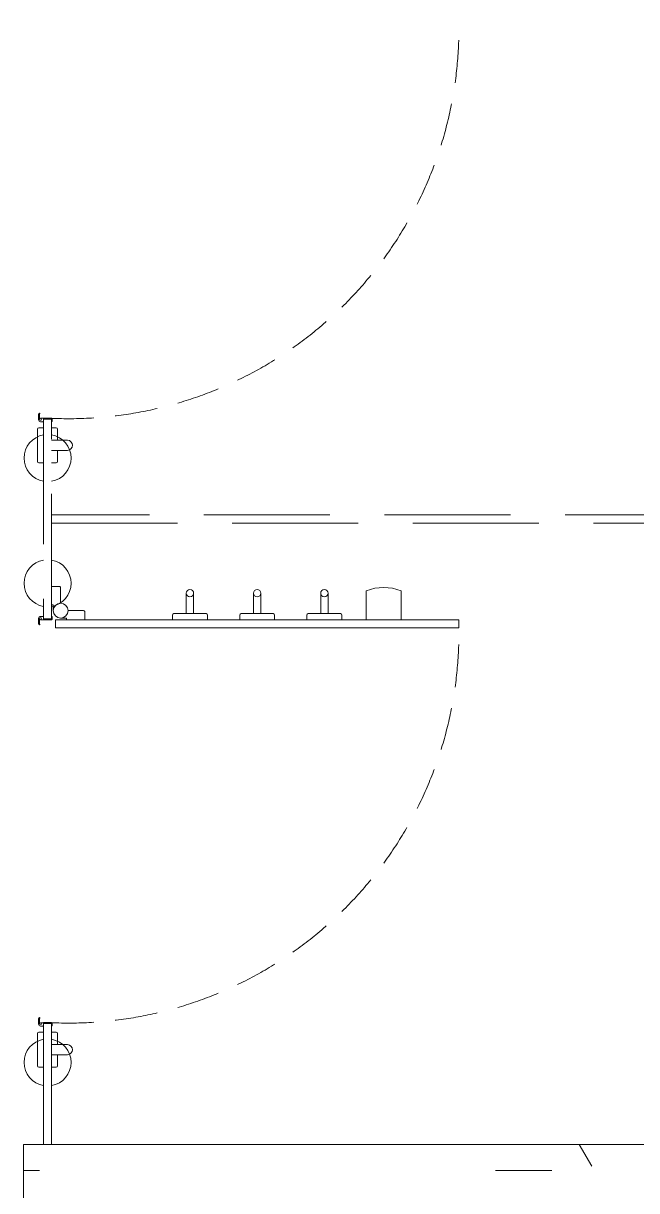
# Model space of a CAD drawing. Header units: millimetres. Extents: x -1834842 to 700335, y -490313101 to 518363.
# Drawn here: x -1238547 to -1237634, y 320866 to 322604 of the extents above; entities that cross this region are included whole.
import ezdxf

# ---------------------------------------------------------------- set-up
doc = ezdxf.new("R2010")
doc.units = ezdxf.units.MM
doc.header["$LTSCALE"] = 0.5
doc.linetypes.add('DASHED', pattern=[19.05, 12.7, -6.35])
doc.linetypes.add('IDA - Hidden 065', pattern=[537.5, 375, -162.5])
doc.layers.get('0').update_dxf_attribs({"color": 8})
doc.layers.add('0-1', color=8, linetype='Continuous', lineweight=5)
doc.layers.add('A-_WALL----_H-1', color=7, linetype='Continuous', lineweight=9)
doc.layers.add('0-LOWER ROOF', color=7, linetype='Continuous')
doc.layers.add('A-_DETA----_E-2', color=6, linetype='IDA - Hidden 065', lineweight=9, true_color=0xff00ff)
doc.layers.add('A-_WALLPRTN_E-1', color=6, linetype='Continuous', lineweight=18, true_color=0xff00ff)

# ---------------------------------------------------------------- blocks, each defined once
blk = doc.blocks.new('1599_DB_A_BLK3_1STGD_R21_rvt-2-BLK 2 LOWER ROOF PLAN')
at = {"color": 8}
for p, q in [((-164765.4, -29170.2), (-164765.4, -29122.2)), ((-164756.4, -29120.2), (-164763.4, -29120.2)), ((-164744.4, -29120.2), (-164737.4, -29120.2)), ((-164735.4, -29138.7), (-164735.4, -29122.2)), ((-164744.4, -29138.7), (-164720.9, -29138.7)), ((-164744.4, -29153.7), (-164720.9, -29153.7)), ((-164735.4, -29170.2), (-164735.4, -29153.7)), ((-164756.4, -29172.2), (-164763.4, -29172.2)), ((-164744.4, -29172.2), (-164737.4, -29172.2)), ((-164544, -29366.4), (-164544, -29396.9)), ((-164533, -29366.4), (-164533, -29396.9)), ((-164444, -29366.4), (-164444, -29396.9)), ((-164433, -29366.4), (-164433, -29396.9)), ((-164344, -29366.4), (-164344, -29396.9)), ((-164333, -29366.4), (-164333, -29396.9)), ((-164276.4, -29405.9), (-164276.4, -29362.9)), ((-164224.4, -29362.9), (-164224.4, -29405.9)), ((-164564.5, -29398.9), (-164564.5, -29405.9)), ((-164514.5, -29396.9), (-164562.5, -29396.9)), ((-164512.5, -29405.9), (-164512.5, -29398.9)), ((-164464.5, -29398.9), (-164464.5, -29405.9)), ((-164464.5, -29405.9), (-164412.5, -29405.9)), ((-164414.5, -29396.9), (-164462.5, -29396.9)), ((-164412.5, -29405.9), (-164412.5, -29398.9)), ((-164364.5, -29398.9), (-164364.5, -29405.9)), ((-164314.5, -29396.9), (-164362.5, -29396.9)), ((-164312.5, -29405.9), (-164312.5, -29398.9)), ((-164238, -29405.9), (-164290, -29405.9)), ((-164756.4, -30020.2), (-164763.4, -30020.2)), ((-164744.4, -30020.2), (-164737.4, -30020.2)), ((-164765.4, -30070.2), (-164765.4, -30022.2)), ((-164735.4, -30038.7), (-164735.4, -30022.2)), ((-164744.4, -30038.7), (-164720.9, -30038.7)), ((-164744.4, -30053.7), (-164720.9, -30053.7)), ((-164735.4, -30070.2), (-164735.4, -30053.7)), ((-164756.4, -30072.2), (-164763.4, -30072.2)), ((-164744.4, -30072.2), (-164737.4, -30072.2))]:
    blk.add_line(p, q, dxfattribs=at)
for points in [[(-164763.7, -29100, -0.291473), (-164762.5, -29098.2, -1), (-164762, -29099.3, 0.291473), (-164762.5, -29100), (-164762.5, -29107.8, 0.350085), (-164760.7, -29109, 1), (-164760.7, -29106.5), (-164760.7, -29106), (-164744.2, -29106, -0.414214), (-164743.7, -29106.5), (-164743.7, -29110.1, -0.327538), (-164744.4, -29111), (-164744.4, -29107.2), (-164756.4, -29107.2), (-164756.4, -29110, -0.414214), (-164757.4, -29111), (-164760.7, -29111, -0.414214), (-164763.7, -29108)], [(-164763.7, -29411.9, 0.291473), (-164762.5, -29413.7, 1), (-164762, -29412.6, -0.291473), (-164762.5, -29411.9), (-164762.5, -29404.1, -0.350085), (-164760.7, -29402.9, -1), (-164760.7, -29405.4), (-164760.7, -29405.9), (-164744.2, -29405.9, 0.414214), (-164743.7, -29405.4), (-164743.7, -29401.8, 0.327538), (-164744.4, -29400.9), (-164744.4, -29404.7), (-164756.4, -29404.7), (-164756.4, -29401.9, 0.414214), (-164757.4, -29400.9), (-164760.7, -29400.9, 0.414214), (-164763.7, -29403.9)], [(-164763.7, -30000, -0.291473), (-164762.5, -29998.2, -1), (-164762, -29999.3, 0.291473), (-164762.5, -30000), (-164762.5, -30007.8, 0.350085), (-164760.7, -30009, 1), (-164760.7, -30006.5), (-164760.7, -30006), (-164744.2, -30006, -0.414214), (-164743.7, -30006.5), (-164743.7, -30010.1, -0.327538), (-164744.4, -30011), (-164744.4, -30007.2), (-164756.4, -30007.2), (-164756.4, -30010, -0.414214), (-164757.4, -30011), (-164760.7, -30011, -0.414214), (-164763.7, -30008)]]:
    blk.add_lwpolyline(points, format="xyb", close=True, dxfattribs=at)
for points in [[(-164730.9, -29381.4), (-164730.9, -29358.4, 0.414214), (-164732.9, -29356.4), (-164744.4, -29356.4), (-164744.4, -29383.9), (-164742, -29383.9), (-164742, -29392.4)], [(-164719.9, -29392.4), (-164696.9, -29392.4, -0.414214), (-164694.9, -29394.4), (-164694.9, -29405.9), (-164722.4, -29405.9), (-164722.4, -29403.5), (-164730.9, -29403.5)]]:
    blk.add_lwpolyline(points, format="xyb", dxfattribs=at)
blk.add_lwpolyline([(-164738.5, -29417.9), (-164138.5, -29417.9), (-164138.5, -29405.9), (-164738.5, -29405.9)], close=True, dxfattribs=at)
for centre, radius in [((-164538.5, -29366.4), 5.5), ((-164438.5, -29366.4), 5.5), ((-164338.5, -29366.4), 5.5), ((-164730.9, -29392.4), 11)]:
    blk.add_circle(centre, radius, dxfattribs=at)
at = {"color": 8, "linetype": 'DASHED', "ltscale": 10}
for centre in [(-164719.2, -28525.8), (-164719.2, -29425.8)]:
    blk.add_arc(centre, 580.8, 267.4769, 0.7806, dxfattribs=at)
at = {"color": 8}
for centre, radius, start, end in [((-164750.4, -29165.2), 35, 99.8709, 260.1291), ((-164763.4, -29122.2), 2, 90, 180), ((-164750.4, -29165.2), 35, 279.8709, 80.1291), ((-164737.4, -29122.2), 2, 0, 90), ((-164720.9, -29146.2), 7.5, 270, 90), ((-164763.4, -29170.2), 2, 180, 270), ((-164737.4, -29170.2), 2, 270, 0), ((-164750.4, -29351.7), 35, 99.8709, 260.1291), ((-164750.4, -29351.7), 35, 279.8709, 80.1291), ((-164250.4, -29428), 70.1, 68.2289, 111.7711), ((-164562.5, -29398.9), 2, 90, 180), ((-164514.5, -29398.9), 2, 0, 90), ((-164462.5, -29398.9), 2, 90, 180), ((-164414.5, -29398.9), 2, 0, 90), ((-164362.5, -29398.9), 2, 90, 180), ((-164314.5, -29398.9), 2, 0, 90), ((-164763.4, -30022.2), 2, 90, 180), ((-164737.4, -30022.2), 2, 0, 90), ((-164750.4, -30065.2), 35, 99.8709, 260.1291), ((-164750.4, -30065.2), 35, 279.8709, 80.1291), ((-164720.9, -30046.2), 7.5, 270, 90), ((-164763.4, -30070.2), 2, 180, 270), ((-164737.4, -30070.2), 2, 270, 0)]:
    blk.add_arc(centre, radius, start, end, dxfattribs=at)
at = {"layer": 'A-_DETA----_E-2', "color": 8}
for p, q in [((-164744.4, -29105.9), (-164756.4, -29105.9)), ((-164756.4, -29105.9), (-164756.4, -29405.9)), ((-164744.4, -29405.9), (-164744.4, -29105.9)), ((-162986.4, -29249.9), (-164744.4, -29249.9)), ((-164744.4, -29249.9), (-164744.4, -29261.9)), ((-164744.4, -29261.9), (-162986.4, -29261.9)), ((-164756.4, -29405.9), (-164744.4, -29405.9)), ((-164756.4, -30005.9), (-164744.4, -30005.9)), ((-164756.4, -30187.4), (-164756.4, -30005.9)), ((-164744.4, -30005.9), (-164744.4, -30187.4)), ((-164744.4, -30187.4), (-164756.4, -30187.4))]:
    blk.add_line(p, q, dxfattribs=at)
at = {"layer": 'A-_WALL----_H-1', "color": 8}
for p, q in [((-163940.7, -30219.5), (-163959.2, -30187.4)), ((-164786.4, -30226), (-164762.2, -30226)), ((-164084, -30226), (-164000.2, -30226))]:
    blk.add_line(p, q, dxfattribs=at)
at = {"layer": 'A-_WALLPRTN_E-1', "color": 8}
for p, q in [((-162986.4, -30187.4), (-164786.4, -30187.4)), ((-164786.4, -30187.4), (-164786.4, -30312.4))]:
    blk.add_line(p, q, dxfattribs=at)
blk = doc.blocks.new('BLK2-LOWER ROOF')
at = {"layer": '0-1'}
blk.add_blockref('1599_DB_A_BLK3_1STGD_R21_rvt-2-BLK 2 LOWER ROOF PLAN', (89296.6, 0), dxfattribs=at)

msp = doc.modelspace()

# ---------------------------------------------------------------- block references
at = {"layer": '0-LOWER ROOF', "color": 6}
msp.add_blockref('BLK2-LOWER ROOF', (-1163057.1, 351121.7), dxfattribs=at)

doc.saveas('drawing.dxf')
